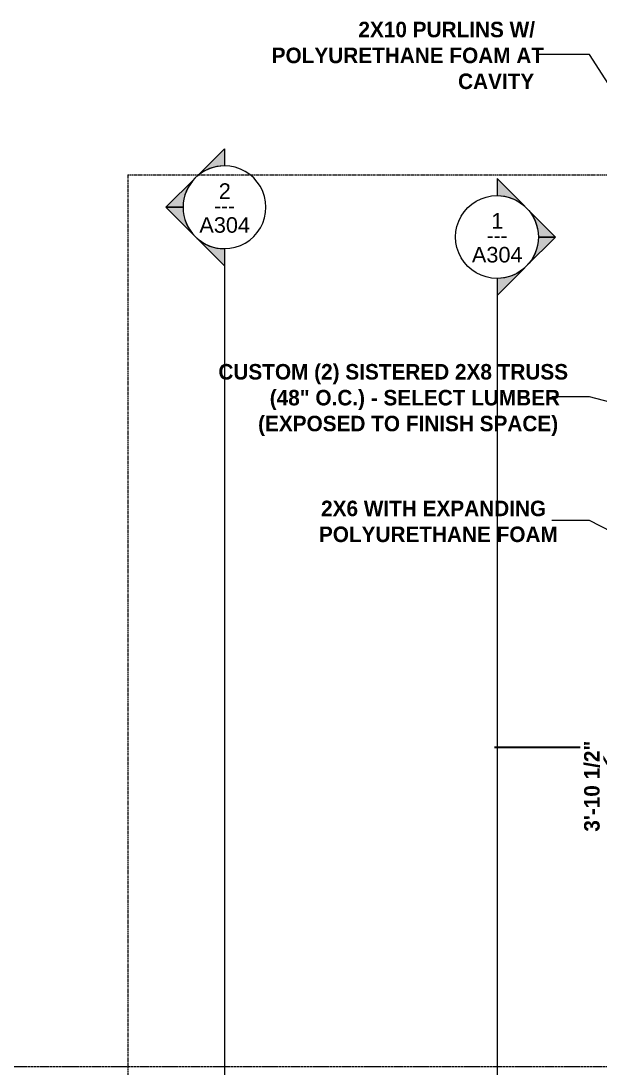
# Model space of a CAD drawing. Header units: inches. Extents: x -3225 to -1923, y -226 to 478.
# Drawn here: x -2907.8 to -2740, y 146.9 to 450.4 of the extents above; entities that cross this region are included whole.
import ezdxf

# ---------------------------------------------------------------- set-up
doc = ezdxf.new("R2010")
doc.units = ezdxf.units.IN
doc.header["$MEASUREMENT"] = 0
doc.linetypes.add('Aligning Line 1_8_', pattern=[0.25, 0.125, -0.125])
doc.linetypes.add('Grid Line 1_2_', pattern=[0.8749999999999999, 0.4999999999999999, -0.125, 0.125, -0.125])
for name, color, linetype, lineweight in [('A-ANNO-DIMS-1', 211, 'Continuous', 30), ('A-FLOR-LEVL-1', 51, 'Grid Line 1_2_', 9), ('G-ANNO-SYMB', 111, 'Aligning Line 1_8_', 9), ('G-ANNO-SYMB-1', 111, 'Continuous', 9), ('G-ANNO-TEXT', 231, 'Continuous', 9)]:
    doc.layers.add(name, color=color, linetype=linetype, lineweight=lineweight)
doc.styles.add('Arial_1', font='arial.ttf', dxfattribs={"height": 4.499999999999996})
doc.styles.add('Century Gothic', font='ufonts.com_century-gothic.ttf', dxfattribs={"height": 4.499999999999996})
doc.styles.add('Century Gothic_B', font='GOTHICB.TTF', dxfattribs={"height": 4.499999999999999})
doc.dimstyles.new('OD__1_4__Tol___1', dxfattribs={"dimscale": 12, "dimtxt": 4.698757213728865, "dimasz": 0.5, "dimexe": 0.375, "dimexo": 0.2500000000000001, "dimgap": 0.06250000000000001, "dimtad": 1, "dimrnd": 0.25, "dimzin": 3, "dimdsep": 46, "dimlunit": 4, "dimtxsty": 'Century Gothic_B', "dimblk1": 'OBLIQUE', "dimblk2": 'OBLIQUE', "dimsah": 1, "dimcen": 0.09, "dimdle": 0.375, "dimazin": 0, "dimtfac": 1, "dimtdec": 4, "dimtix": 1, "dimtmove": 1, "dimatfit": 3, "dimfxl": 1, "dimtvp": 1, "dimtfill": 1, "dimfrac": 2, "dimtolj": 1, "dimtzin": 0, "dimlwd": 30, "dimlwe": 30, "dimarcsym": 2})

# ---------------------------------------------------------------- blocks, each defined once
blk = doc.blocks.new('Section - Section Head - Filled-22785-Section 12')
at = {"layer": 'G-ANNO-SYMB-1'}
h = blk.add_hatch(color=256, dxfattribs=at)
edge = h.paths.add_edge_path(flags=0)
edge.add_arc((-2411.798738118747, 396.3759802906873), 12.01561779548172, 89.99999999999977, 132.0783950246236, ccw=False)
edge.add_line((-2411.798738118747, 408.3915980861691), (-2411.798738118746, 413.3465430391644))
edge.add_line((-2411.798738118746, 413.3465430391644), (-2419.850965797065, 405.294315360846))
h = blk.add_hatch(color=256, dxfattribs=at)
edge = h.paths.add_edge_path(flags=0)
edge.add_line((-2420.284019492985, 404.8612616649258), (-2428.769300867224, 396.3759802906873))
edge.add_line((-2428.769300867224, 396.3759802906873), (-2423.798738118747, 396.3759802906873))
edge.add_arc((-2411.798738118747, 396.3759802906872), 12.0000000000001, 135.0000000000002, 179.9999999999998, ccw=False)
h = blk.add_hatch(color=256, dxfattribs=at)
edge = h.paths.add_edge_path(flags=0)
edge.add_arc((-2411.798738118747, 396.3759802906873), 11.99999999999997, 180.0000000000002, 224.9999999999998, ccw=False)
edge.add_line((-2423.798738118747, 396.3759802906873), (-2428.769300867224, 396.3759802906873))
edge.add_line((-2428.769300867224, 396.3759802906873), (-2420.284019492985, 387.8906989164487))
h = blk.add_hatch(color=256, dxfattribs=at)
edge = h.paths.add_edge_path(flags=0)
edge.add_line((-2419.850965797065, 387.4576452205286), (-2411.798738118747, 379.40541754221))
edge.add_line((-2411.798738118747, 379.40541754221), (-2411.798738118747, 384.3603624952053))
edge.add_arc((-2411.798738118747, 396.3759802906872), 12.01561779548195, 227.9216049753764, 270, ccw=False)
for p, q in [((-2419.850965797065, 405.294315360846), (-2411.798738118746, 413.3465430391644)), ((-2411.798738118746, 413.3465430391644), (-2411.798738118747, 408.3915980861691)), ((-2428.769300867224, 396.3759802906873), (-2420.284019492985, 404.8612616649258)), ((-2423.798738118747, 396.3759802906873), (-2428.769300867224, 396.3759802906873)), ((-2420.284019492985, 387.8906989164487), (-2428.769300867224, 396.3759802906873)), ((-2428.769300867224, 396.3759802906873), (-2423.798738118747, 396.3759802906873)), ((-2411.798738118747, 379.40541754221), (-2419.850965797065, 387.4576452205286)), ((-2411.798738118747, 384.3603624952053), (-2411.798738118747, 379.40541754221))]:
    blk.add_line(p, q, dxfattribs=at)
for centre, radius, start, end in [((-2411.798738118747, 396.3915980861691), 11.99999999999997, 89.99999999999987, 269.9999999999995), ((-2411.798738118747, 396.3759802906873), 12.01561779548172, 89.99999999999946, 132.0783950246232), ((-2411.798738118747, 396.3915980861691), 12, 269.9999999999996, 90), ((-2411.798738118747, 396.3759802906872), 12.0000000000001, 134.9999999999998, 179.9999999999995), ((-2411.798738118747, 396.3759802906873), 11.99999999999997, 179.9999999999999, 224.9999999999995), ((-2411.798738118747, 396.3759802906872), 12.01561779548195, 227.921604975376, 269.9999999999996)]:
    blk.add_arc(centre, radius, start, end, dxfattribs=at)
blk = doc.blocks.new('_Oblique')
at = {"color": 0, "linetype": 'ByBlock', "lineweight": -2}
blk.add_line((-0.5, -0.5), (0.5, 0.5), dxfattribs=at)
blk = doc.blocks.new('DIMBLOCK7-Section 12')
at = {"layer": 'A-ANNO-DIMS-1', "color": 0, "lineweight": 30, "transparency": 16777216}
for p, q in [((-2726.794559562081, 189.562499999892), (-2726.794559562081, 245.0624999998931)), ((-2740.86464243501, 239.8179744684899), (-2770.536294580723, 239.8179744684899)), ((-2726.794559562081, 217.3124999998925), (-2740.86464243501, 239.8179744684899)), ((-2721.336683847696, 240.5624999998931), (-2731.294559562081, 240.5624999998931)), ((-2721.336683847696, 194.062499999892), (-2731.294559562081, 194.062499999892))]:
    blk.add_line(p, q, dxfattribs=at)
at = {"layer": 'Defpoints', "color": 0, "transparency": 16777216}
for p in [(-2726.794559562081, 240.5624999998931), (-2718.336683847696, 240.5624999998931), (-2718.336683847696, 194.062499999892)]:
    blk.add_point(p, dxfattribs=at)
at = {"layer": 'A-ANNO-DIMS-1', "color": 0, "lineweight": 30, "transparency": 16777216, "xscale": 5.999999999999999, "yscale": 5.999999999999999, "zscale": 5.999999999999999}
for p, rotation in [((-2726.794559562081, 240.5624999998931), 90), ((-2726.794559562081, 194.062499999892), 270)]:
    blk.add_blockref('_Oblique', p, dxfattribs=dict(at, rotation=rotation))
at = {"layer": 'A-ANNO-DIMS-1', "color": 0, "transparency": 16777216, "insert": (-2744.61464243501, 215.3963223227778), "char_height": 4.499999999999999, "attachment_point": 1, "rotation": 89.99999999999991, "line_spacing_factor": 0.9845015114479527, "style": 'Century Gothic_B', "bg_fill": 3, "box_fill_scale": 1.25, "bg_fill_color": 256, "bg_fill_true_color": 13158600, "bg_fill_transparency": 0}
blk.add_mtext('\\A1;3\'-10 1/2"', dxfattribs=at)

msp = doc.modelspace()

# ---------------------------------------------------------------- linework, layer by layer
at = {"layer": 'A-FLOR-LEVL-1'}
msp.add_line((-1935.479173867077, 147.249999999896), (-3194.570245953749, 147.2499999998875), dxfattribs=at)
at = {"layer": 'G-ANNO-SYMB'}
for p, q in [((-2876.844585947349, 405.7698510893824), (-2876.844585947349, -182.4828710856818)), ((-2876.84458594735, 405.7698510893824), (-1983.836919848314, 405.7698510893824))]:
    msp.add_line(p, q, dxfattribs=at)
at = {"layer": 'G-ANNO-SYMB-1'}
for p, q in [((-2848.79873811875, 384.3759802906874), (-2848.79873811875, -196.8990835732373)), ((-2769.840561186461, 375.7580179743586), (-2769.840561186461, -162.0748723596873))]:
    msp.add_line(p, q, dxfattribs=at)
at = {"layer": 'G-ANNO-TEXT'}
for p, q in [((-2743.009512056178, 440.6585348362285), (-2758.493084665155, 440.6585348362285)), ((-2693.161610820863, 362.4587403862426), (-2743.009512056178, 440.6585348362285)), ((-2743.009512056178, 341.4519288748552), (-2753.938824106851, 341.4519288748552)), ((-2678.026466303563, 324.0281205942201), (-2743.009512056178, 341.4519288748552)), ((-2743.009512056178, 305.5929242950044), (-2753.938824106851, 305.5929242950044)), ((-2712.374779143321, 289.7332643396004), (-2743.009512056178, 305.5929242950044))]:
    msp.add_line(p, q, dxfattribs=at)

# ---------------------------------------------------------------- block references
at = {"layer": 'G-ANNO-SYMB-1'}
msp.add_blockref('Section - Section Head - Filled-22785-Section 12', (-437.0000000000005, 0), dxfattribs=at)
at = {"layer": 'G-ANNO-SYMB-1', "extrusion": (0, 0, -1)}
msp.add_blockref('Section - Section Head - Filled-22785-Section 12', (5181.639299305211, -8.617962316298183), dxfattribs=at)

# ---------------------------------------------------------------- texts
at = {"layer": 'G-ANNO-SYMB-1', "char_height": 4.499999999999996, "attachment_point": 1}
for s, insert, width, style in [('2', (-2850.459226356626, 403.3302985207712), 4.241999999999996, 'Arial_1'), ('---', (-2851.784881899984, 399.0769520640783), 7.726499999999994, 'Century Gothic'), ('1', (-2771.501049424337, 394.7123362044422), 4.241999999999996, 'Arial_1'), ('A304', (-2856.08127360072, 393.5121764261048), 17.87699999999998, 'Arial_1'), ('---', (-2772.826704967695, 390.4589897477493), 7.726499999999994, 'Century Gothic'), ('A304', (-2777.123096668431, 384.8942141097758), 17.87699999999998, 'Arial_1')]:
    msp.add_mtext(s, dxfattribs=dict(at, insert=insert, width=width, style=style))
at = {"layer": 'G-ANNO-TEXT', "char_height": 4.499999999999996, "attachment_point": 1, "style": 'Century Gothic_B'}
for s, insert, width in [('2X10 PURLINS W/', (-2809.998005924998, 450.1620781433151), 62.41799999999995), ('POLYURETHANE FOAM AT', (-2835.123005924998, 442.6620781433151), 92.8694999999999), ('CAVITY', (-2781.123005924998, 435.1620781433151), 27.42149999999998), ('CUSTOM (2) SISTERED 2X8 TRUSS', (-2850.562446154095, 350.9554721819418), 117.1094999999999), ('(48" O.C.) - SELECT LUMBER', (-2835.687446154095, 343.4554721819418), 99.0809999999999), ('(EXPOSED TO FINISH SPACE)', (-2839.062446154095, 335.9554721819418), 103.1714999999999), ('2X6 WITH EXPANDING', (-2820.816186311576, 311.3452864997288), 81.05249999999992), ('POLYURETHANE FOAM', (-2821.441186311576, 303.8452864997288), 81.80999999999992)]:
    msp.add_mtext(s, dxfattribs=dict(at, insert=insert, width=width))

# ---------------------------------------------------------------- next in the draw order: dimensions: what is measured, and where the dimension line sits
at = {"layer": 'A-ANNO-DIMS-1'}
dim = msp.add_linear_dim(base=(-2726.794559562081, 240.5624999998931), p1=(-2718.336683847695, 194.0624999998919), p2=(-2718.336683847695, 240.562499999893), angle=89.99999999999991, dimstyle='OD__1_4__Tol___1', override={"dimpost": '<>', "dimfxl": 46.50000000000111}, dxfattribs=at)
dim.commit()
dim.dimension.update_dxf_attribs({"geometry": 'DIMBLOCK7-Section 12', "text_midpoint": (-2741.61464243501, 239.8179744684906), "dimtype": 160, "text_rotation": 89.99999999999991})

doc.saveas('drawing.dxf')
